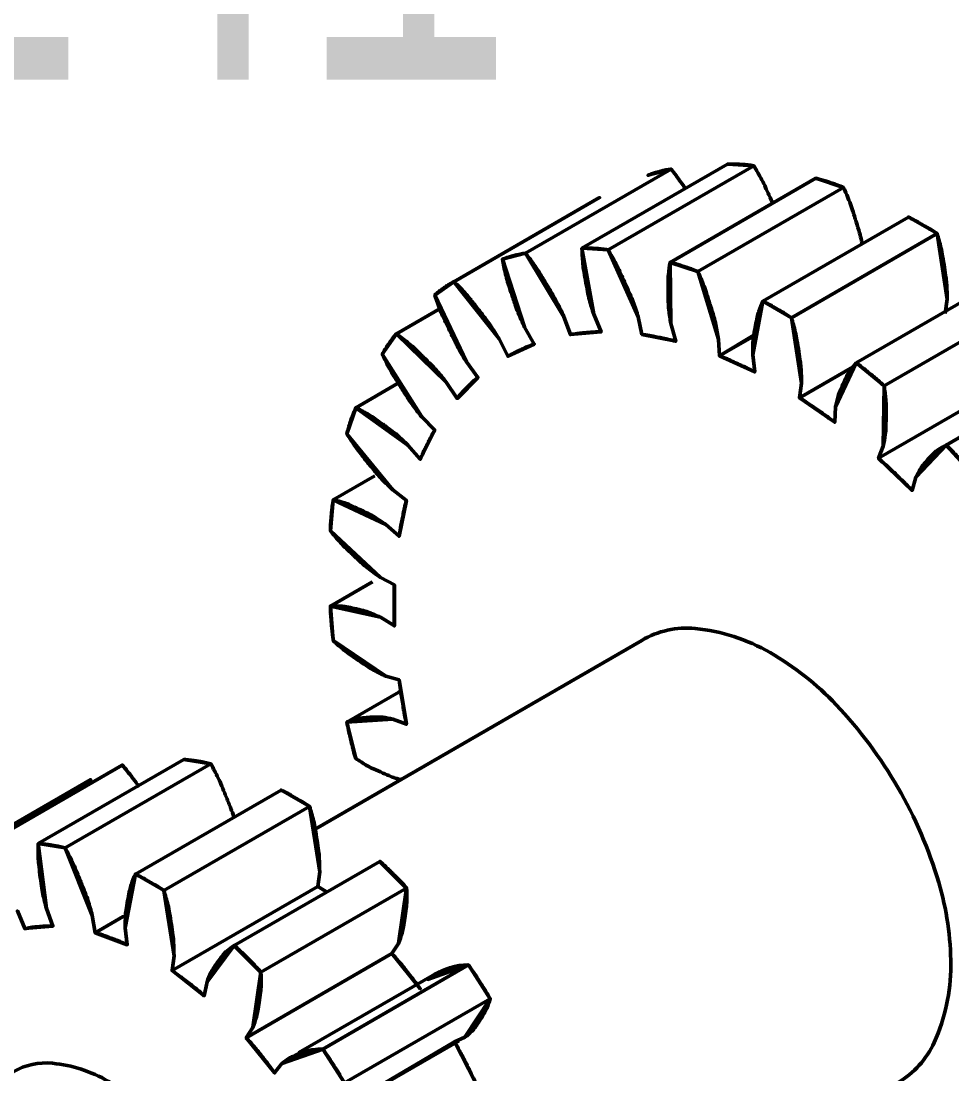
# Model space of a CAD drawing. Extents: x -99 to 181, y -251 to 146.
# Drawn here: x 72.82 to 81.06, y 14.03 to 23.36 of the extents above; entities that cross this region are included whole.
import ezdxf

# ---------------------------------------------------------------- set-up
doc = ezdxf.new("R2010")
doc.units = 0
doc.layers.get('0').update_dxf_attribs({"linetype": 'CONTINUOUS'})
doc.layers.add('LE_ALL', color=7, linetype='CONTINUOUS', lineweight=50)
doc.layers.add('TXT_ALL', color=7, linetype='CONTINUOUS')
doc.styles.add('MONOTXT', font='monotxt.shx')

# ---------------------------------------------------------------- blocks, each defined once
blk = doc.blocks.new('107_00013', base_point=(66.1138, 8.2375))
at = {"layer": 'LE_ALL', "color": 2}
for points in [[(78.5743, 22.0504), (77.2838, 21.3053), (78.5743, 22.0504)], [(79.0747, 22.0951), (77.7843, 21.35), (79.0747, 22.0951)], [(76.842, 13.954), (76.6558, 14.3177)], [(76.9722, 14.6997), (75.6817, 13.9547), (76.9722, 14.6997)]]:
    blk.add_lwpolyline(points, dxfattribs=at)
for points in [[(79.3056, 22.0805), (78.0151, 21.3354), (78.2829, 20.7405, 0.00982), (78.2384, 20.873, 0.018407), (78.2107, 20.9422, 0.001445), (78.1668, 21.0405, 0.001401), (78.121, 21.1417, 0.017852), (78.0862, 21.2111, 0.009672), (78.0151, 21.3354), (79.3056, 22.0805)], [(78.6595, 21.9361, -0.016394), (78.6984, 21.8778, 0.016394), (78.6595, 21.9361, 0.009577), (78.5743, 22.0504, 0.009219), (78.5285, 22.0428, 0.017043), (78.504, 22.0374, 0.00126), (78.4694, 22.0285, 0.001293), (78.4358, 22.0196, 0.017499), (78.4126, 22.0125, 0.009341), (78.3699, 21.9969), (78.5743, 22.0504, -0.009577), (78.6595, 21.9361)], [(78.3699, 21.9969), (78.5743, 22.0504, 0.009219), (78.5285, 22.0428, 0.017043), (78.504, 22.0374, 0.00126), (78.4694, 22.0285, 0.001293), (78.4358, 22.0196, 0.017499), (78.4126, 22.0125, 0.009341), (78.3699, 21.9969)], [(79.0747, 22.0951), (79.3056, 22.0805, 0.007654), (79.2546, 22.0876, 0.014243), (79.2271, 22.0902, 0.000881), (79.1877, 22.0928, 0.000924), (79.1501, 22.0951, 0.01494), (79.1242, 22.0959, 0.007839), (79.0747, 22.0951)], [(79.4573, 21.7856, -0.000536), (79.4737, 21.7491, 0.000536), (79.4573, 21.7856, 0.001401), (79.4114, 21.8867, 0.017852), (79.3767, 21.9561, 0.009672), (79.3056, 22.0805, 0.007654), (79.2546, 22.0876, 0.014243), (79.2271, 22.0902, 0.000881), (79.1877, 22.0928, 0.000924), (79.1501, 22.0951, 0.01494), (79.1242, 22.0959, 0.007839), (79.0747, 22.0951), (79.3056, 22.0805, -0.009672), (79.3767, 21.9561, -0.017852), (79.4114, 21.8867, -0.001401), (79.4573, 21.7856)], [(78.7578, 21.1639, -0.006033), (78.8118, 21.1423), (78.9945, 20.5419, 0.01071), (78.97, 20.6717, 0.020145), (78.9527, 20.7398, 0.001708), (78.9235, 20.8372, 0.001597), (78.8915, 20.9411, 0.018831), (78.8659, 21.0136, 0.010356), (78.8118, 21.1423), (80.1023, 21.8874, 0.006033), (80.0483, 21.909, 0.011359), (80.0192, 21.9194, 0.000555), (79.9769, 21.9335, 0.000584), (79.9367, 21.9468, 0.01196), (79.9091, 21.9552, 0.006191), (79.8552, 21.9694), (78.5647, 21.2243), (78.8118, 21.1423, 0.006033), (78.7578, 21.1639, 0.011359), (78.7287, 21.1744, 0.000555), (78.6864, 21.1884, 0.000584), (78.6462, 21.2017, 0.01196), (78.6186, 21.2101, 0.006191), (78.5647, 21.2243, 0.014569), (78.5497, 21.1149, 0.027118), (78.5466, 21.0556, 0.003068), (78.5472, 20.9706, 0.002695), (78.5491, 20.8738, 0.023812), (78.5541, 20.8035, 0.013652), (78.5721, 20.6821), (78.5647, 21.2243, -0.006191), (78.6186, 21.2101, -0.01196), (78.6462, 21.2017, -0.000584), (78.6864, 21.1884, -0.000555), (78.7287, 21.1744, -0.011359), (78.7578, 21.1639)], [(80.2605, 21.4168, -0.002363), (80.2664, 21.3882, 0.002363), (80.2605, 21.4168, 0.020145), (80.2432, 21.4849, 0.001708), (80.214, 21.5822, 0.001597), (80.182, 21.6862, 0.018831), (80.1564, 21.7586, 0.010356), (80.1023, 21.8874), (79.8552, 21.9694), (78.5647, 21.2243), (78.8118, 21.1423, -0.010356), (78.8659, 21.0136, -0.018831), (78.8915, 20.9411, -0.001597), (78.9235, 20.8372, -0.001708), (78.9527, 20.7398, -0.020145), (78.97, 20.6717, -0.01071), (78.9945, 20.5419), (79.0024, 20.3966), (79.3065, 20.5785, 0.028757), (79.2992, 20.5139, 0.017), (79.297, 20.404), (79.3145, 20.2543, 0.003694), (79.2461, 20.2886, 0.007115), (79.2102, 20.3057, 0.000212), (79.1573, 20.3298, 0.000219), (79.1061, 20.3531, 0.007358), (79.0713, 20.3683, 0.003756), (79.0024, 20.3966), (79.3145, 20.2543), (79.297, 20.404), (79.3865, 20.8802, -0.004924), (79.4424, 20.8516, -0.009589), (79.4707, 20.836, -0.000374), (79.5119, 20.8122, -0.000357), (79.555, 20.7873, -0.009167), (79.5843, 20.7696, -0.004814), (79.6392, 20.7343), (79.3865, 20.8802, 0.018331), (79.3509, 20.7897, 0.03342), (79.3365, 20.7382, 0.004702), (79.322, 20.6644, 0.004376), (79.3054, 20.5715), (79.0024, 20.3966), (78.9945, 20.5419), (78.8118, 21.1423), (80.1023, 21.8874, -0.010356), (80.1564, 21.7586, -0.018831), (80.182, 21.6862, -0.001597), (80.214, 21.5822, -0.001708), (80.2432, 21.4849, -0.020145), (80.2605, 21.4168)], [(79.8552, 21.9694), (80.1023, 21.8874, 0.006033), (80.0483, 21.909, 0.011359), (80.0192, 21.9194, 0.000555), (79.9769, 21.9335, 0.000584), (79.9367, 21.9468, 0.01196), (79.9091, 21.9552, 0.006191), (79.8552, 21.9694)], [(77.1277, 20.3926), (77.3609, 20.5005, 0.006627), (77.3083, 20.4803, 0.012562), (77.281, 20.4685, 0.000666), (77.242, 20.4506, 0.00067), (77.2033, 20.4326, 0.012643), (77.1769, 20.4195, 0.006649), (77.1277, 20.3926), (77.0497, 20.5461), (76.65, 21.0533), (76.4809, 20.9341), (76.7608, 20.3424, -0.00962), (76.6873, 20.4656, -0.017792), (76.6513, 20.5343, -0.001387), (76.6035, 20.6346, -0.001422), (76.5574, 20.7327, -0.018241), (76.5282, 20.8018, -0.009741), (76.4809, 20.9341, -0.009658), (76.5151, 20.9635, -0.017876), (76.5344, 20.9784, -0.001378), (76.5627, 20.9984, -0.00139), (76.5908, 21.0181, -0.018043), (76.611, 21.0312, -0.009703), (76.65, 21.0533, -0.010054), (76.7456, 20.9545, -0.018877), (76.7934, 20.899, -0.001512), (76.8592, 20.816, -0.001448), (76.9274, 20.729, -0.018075), (76.9728, 20.6661, -0.009838), (77.0497, 20.5461), (76.65, 21.0533), (77.9404, 21.7984), (76.65, 21.0533, -0.010054), (76.7456, 20.9545, -0.018877), (76.7934, 20.899, -0.001512), (76.8592, 20.816, -0.001448), (76.9274, 20.729, -0.018075), (76.9728, 20.6661, -0.009838), (77.0497, 20.5461), (77.1277, 20.3926, -0.006649), (77.1769, 20.4195, -0.012643), (77.2033, 20.4326, -0.00067), (77.242, 20.4506, -0.000666), (77.281, 20.4685, -0.012562), (77.3083, 20.4803, -0.006627), (77.3609, 20.5005), (77.1277, 20.3926)], [(81.0017, 20.7704), (81.0192, 20.8997), (80.9297, 21.4794), (79.6392, 20.7343), (79.7288, 20.1547, 0.012371), (79.7255, 20.2759, 0.023217), (79.7192, 20.3402, 0.002251), (79.7054, 20.4325, 0.002031), (79.6892, 20.5346, 0.020942), (79.6742, 20.6071, 0.01175), (79.6392, 20.7343), (79.3865, 20.8802, 0.018331), (79.3509, 20.7897, 0.03342), (79.3365, 20.7382, 0.004702), (79.322, 20.6644, 0.004049), (79.3065, 20.5785, 0.028757), (79.2992, 20.5139, 0.017), (79.297, 20.404), (79.3865, 20.8802), (80.677, 21.6253), (80.9297, 21.4794, -0.01175), (80.9647, 21.3522, -0.020942), (80.9797, 21.2796, -0.002031), (80.9959, 21.1775, -0.002251), (81.0097, 21.0853, -0.023217), (81.016, 21.021, -0.012371), (81.0192, 20.8997), (81.0017, 20.7704)], [(80.8748, 21.5147, -0.004814), (80.9297, 21.4794), (79.6392, 20.7343, 0.004814), (79.5843, 20.7696, 0.009167), (79.555, 20.7873, 0.000357), (79.5119, 20.8122, 0.000374), (79.4707, 20.836, 0.009589), (79.4424, 20.8516, 0.004924), (79.3865, 20.8802), (80.677, 21.6253, -0.004924), (80.7329, 21.5966, -0.009589), (80.7612, 21.5811, -0.000374), (80.8024, 21.5573, -0.000357), (80.8455, 21.5324, -0.009167), (80.8748, 21.5147)], [(80.677, 21.6253), (80.9297, 21.4794, 0.004814), (80.8748, 21.5147, 0.009167), (80.8455, 21.5324, 0.000357), (80.8024, 21.5573, 0.000374), (80.7612, 21.5811, 0.009589), (80.7329, 21.5966, 0.004924), (80.677, 21.6253)], [(80.9297, 21.4794), (81.0192, 20.8997, 0.012371), (81.016, 21.021, 0.023217), (81.0097, 21.0853, 0.002251), (80.9959, 21.1775, 0.002031), (80.9797, 21.2796, 0.020942), (80.9647, 21.3522, 0.01175), (80.9297, 21.4794)], [(77.0794, 21.2519), (77.2838, 21.3053, 0.009219), (77.238, 21.2977, 0.017043), (77.2135, 21.2923, 0.00126), (77.1789, 21.2834, 0.001293), (77.1453, 21.2745, 0.017499), (77.1221, 21.2674, 0.009341), (77.0794, 21.2519)], [(77.0794, 21.2519), (77.2838, 21.3053, 0.009219), (77.238, 21.2977, 0.017043), (77.2135, 21.2923, 0.00126), (77.1789, 21.2834, 0.001293), (77.1453, 21.2745, 0.017499), (77.1221, 21.2674, 0.009341), (77.0794, 21.2519)], [(77.8884, 20.7655), (77.7843, 21.35, 0.012057), (77.7908, 21.2271, 0.022646), (77.7988, 21.162, 0.002143), (77.815, 21.0687, 0.001944), (77.8337, 20.966, 0.020536), (77.8504, 20.8933, 0.011482), (77.8884, 20.7655), (77.9536, 20.6087, 0.005846), (77.8932, 20.6068, 0.01109), (77.8614, 20.6048, 0.000521), (77.8155, 20.6007, 0.000536), (77.7708, 20.5967, 0.011395), (77.7403, 20.5932, 0.005926), (77.6818, 20.5844), (77.625, 20.742, 0.009546), (77.5628, 20.871, 0.017751), (77.5257, 20.9385, 0.001367), (77.4685, 21.0334, 0.001376), (77.4112, 21.1274, 0.017866), (77.369, 21.1911, 0.009577), (77.2838, 21.3053), (77.625, 20.742), (77.6818, 20.5844), (77.9536, 20.6087), (77.8884, 20.7655)], [(77.2838, 21.3053), (77.625, 20.742, 0.009546), (77.5628, 20.871, 0.017751), (77.5257, 20.9385, 0.001367), (77.4685, 21.0334, 0.001376), (77.4112, 21.1274, 0.017866), (77.369, 21.1911, 0.009577), (77.2838, 21.3053)], [(77.7843, 21.35), (78.0151, 21.3354, 0.007654), (77.9642, 21.3426, 0.014243), (77.9366, 21.3452, 0.000881), (77.8972, 21.3477, 0.000924), (77.8596, 21.3501, 0.01494), (77.8337, 21.3508, 0.007839), (77.7843, 21.35)], [(77.7843, 21.35), (78.0151, 21.3354, 0.007654), (77.9642, 21.3426, 0.014243), (77.9366, 21.3452, 0.000881), (77.8972, 21.3477, 0.000924), (77.8596, 21.3501, 0.01494), (77.8337, 21.3508, 0.007839), (77.7843, 21.35)], [(77.8884, 20.7655), (77.7843, 21.35, 0.012057), (77.7908, 21.2271, 0.022646), (77.7988, 21.162, 0.002143), (77.815, 21.0687, 0.001944), (77.8337, 20.966, 0.020536), (77.8504, 20.8933, 0.011482), (77.8884, 20.7655)], [(78.0151, 21.3354), (78.2829, 20.7405, 0.00982), (78.2384, 20.873, 0.018407), (78.2107, 20.9422, 0.001445), (78.1668, 21.0405, 0.001401), (78.121, 21.1417, 0.017852), (78.0862, 21.2111, 0.009672), (78.0151, 21.3354)], [(77.2757, 20.6506), (77.0794, 21.2519, 0.010529), (77.1071, 21.1212, 0.0198), (77.126, 21.0528, 0.001653), (77.1575, 20.955, 0.001554), (77.1918, 20.8512, 0.018613), (77.2189, 20.779, 0.010209), (77.2757, 20.6506)], [(77.2757, 20.6506), (77.0794, 21.2519, 0.010529), (77.1071, 21.1212, 0.0198), (77.126, 21.0528, 0.001653), (77.1575, 20.955, 0.001554), (77.1918, 20.8512, 0.018613), (77.2189, 20.779, 0.010209), (77.2757, 20.6506), (77.3609, 20.5005), (77.2757, 20.6506)], [(78.316, 20.5858), (78.6144, 20.5254), (78.5721, 20.6821), (78.5647, 21.2243, 0.014569), (78.5497, 21.1149, 0.027118), (78.5466, 21.0556, 0.003068), (78.5472, 20.9706, 0.002695), (78.5491, 20.8738, 0.023812), (78.5541, 20.8035, 0.013652), (78.5721, 20.6821), (78.6144, 20.5254, 0.004685), (78.5486, 20.5419, 0.00895), (78.514, 20.5497, 0.000338), (78.4633, 20.5599, 0.00035), (78.4144, 20.5698, 0.009272), (78.3811, 20.5758, 0.004769), (78.316, 20.5858), (78.2829, 20.7405), (78.316, 20.5858)], [(76.4809, 20.9341), (76.65, 21.0533, 0.009703), (76.611, 21.0312, 0.018043), (76.5908, 21.0181, 0.00139), (76.5627, 20.9984, 0.001378), (76.5344, 20.9784, 0.017876), (76.5151, 20.9635, 0.009658), (76.4809, 20.9341)], [(82.3011, 20.351), (81.0106, 19.606, 0.027547), (80.9418, 19.5648, 0.046233), (80.9048, 19.5344, 0.009641), (80.8608, 19.4893, 0.008882), (80.815, 19.4386, 0.042554), (80.7835, 19.3957, 0.026411), (80.7428, 19.3203), (80.7098, 19.2037, 0.002567), (80.645, 19.2686, 0.005007), (80.6113, 19.3014, 0.000103), (80.5611, 19.3493, 0.000105), (80.5118, 19.3962, 0.005105), (80.4782, 19.4275, 0.002592), (80.4113, 19.488), (80.7098, 19.2037, 0.002567), (80.645, 19.2686, 0.005007), (80.6113, 19.3014, 0.000103), (80.5611, 19.3493, 0.000105), (80.5118, 19.3962, 0.005105), (80.4782, 19.4275, 0.002592), (80.4113, 19.488), (81.7018, 20.2331), (80.4113, 19.488), (80.4536, 19.5958, 0.015059), (80.4718, 19.7027, 0.027967), (80.4767, 19.7609, 0.003265), (80.4784, 19.8444, 0.002857), (80.4792, 19.9398, 0.024455), (80.4759, 20.0094, 0.014081), (80.4611, 20.1294), (80.4536, 19.5958, 0.015059), (80.4718, 19.7027, 0.027967), (80.4767, 19.7609, 0.003265), (80.4784, 19.8444, 0.002857), (80.4792, 19.9398, 0.024455), (80.4759, 20.0094, 0.014081), (80.4611, 20.1294), (80.2139, 20.3328), (81.5044, 21.0779)], [(81.5044, 21.0779), (80.2139, 20.3328), (80.4611, 20.1294, 0.004012), (80.4078, 20.177, 0.007708), (80.3795, 20.201, 0.00025), (80.3376, 20.2355, 0.000258), (80.297, 20.2689, 0.007976), (80.2692, 20.291, 0.004081), (80.2139, 20.3328), (80.0312, 19.9433, -0.021596), (80.0532, 20.0375, -0.035402), (80.073, 20.093, -0.006239), (80.1049, 20.1633, -0.007179), (80.1342, 20.2236, -0.040786), (80.1599, 20.2655, -0.023194), (80.2139, 20.3328, -0.004081), (80.2692, 20.291, -0.007976), (80.297, 20.2689, -0.000258), (80.3376, 20.2355, -0.00025), (80.3795, 20.201, -0.007708), (80.4078, 20.177, -0.004012), (80.4611, 20.1294), (81.7515, 20.8745, -0.014081)], [(76.7608, 20.3424), (76.4809, 20.9341, 0.009741), (76.5282, 20.8018, 0.018241), (76.5574, 20.7327, 0.001422), (76.6035, 20.6346, 0.001387), (76.6513, 20.5343, 0.017792), (76.6873, 20.4656, 0.00962), (76.7608, 20.3424), (76.8623, 20.2055, 0.006392), (76.8197, 20.1676, 0.012217), (76.7982, 20.147, 0.000621), (76.7677, 20.1162, 0.000609), (76.7367, 20.0847, 0.011997), (76.7158, 20.0625, 0.006334), (76.6778, 20.0188), (76.582, 20.1615), (76.6778, 20.0188), (76.8623, 20.2055), (76.7608, 20.3424)], [(76.5342, 20.8173), (76.1412, 20.5904), (76.582, 20.1615, 0.010749), (76.4942, 20.2672, 0.019424), (76.4422, 20.3227, 0.001715), (76.3656, 20.3977, 0.001857), (76.2944, 20.4665, 0.021043), (76.243, 20.5117, 0.011188), (76.1412, 20.5904, -0.011188), (76.243, 20.5117, -0.021043), (76.2944, 20.4665, -0.001857), (76.3656, 20.3977, -0.001715), (76.4422, 20.3227, -0.019424), (76.4942, 20.2672, -0.010749), (76.582, 20.1615), (76.1412, 20.5904), (76.5342, 20.8173)], [(81.8515, 20.0944, 0.000105), (81.8023, 20.1413, 0.005105), (81.7687, 20.1725, 0.002592), (81.7018, 20.2331), (81.7441, 20.3409), (81.7515, 20.8745), (80.4611, 20.1294), (80.4536, 19.5958), (80.4113, 19.488), (80.7098, 19.2037), (80.7428, 19.3203), (81.0106, 19.606, -0.003569), (81.0629, 19.5528, -0.006982), (81.0891, 19.5251, -0.000198), (81.1272, 19.4836, -0.000194), (81.1661, 19.4411, -0.00683), (81.1922, 19.4118, -0.00353), (81.2415, 19.354), (81.0106, 19.606), (82.3011, 20.351)], [(79.7112, 20.0253), (79.7288, 20.1547), (79.6392, 20.7343, -0.01175), (79.6742, 20.6071, -0.020942), (79.6892, 20.5346, -0.002031), (79.7054, 20.4325, -0.002251), (79.7192, 20.3402, -0.023217), (79.7255, 20.2759, -0.012371), (79.7288, 20.1547), (79.7112, 20.0253), (80.0233, 19.8073), (80.0312, 19.9433), (80.2139, 20.3328, 0.023194), (80.1599, 20.2655, 0.040786), (80.1342, 20.2236, 0.007179), (80.1049, 20.1633, 0.006239), (80.073, 20.093, 0.035402), (80.0532, 20.0375, 0.021596), (80.0312, 19.9433), (80.0233, 19.8073, 0.003003), (79.9552, 19.8579, 0.005825), (79.9196, 19.8834, 0.000141), (79.8669, 19.9203, 0.000145), (79.8156, 19.9561, 0.005986), (79.7807, 19.9799, 0.003044), (79.7112, 20.0253), (80.1856, 20.2992), (79.7112, 20.0253)], [(76.0149, 20.4106), (76.1412, 20.5904, 0.00867), (76.1109, 20.5544, 0.016383), (76.0958, 20.5346, 0.001121), (76.0751, 20.5052, 0.001078), (76.0537, 20.4746, 0.015747), (76.0394, 20.4526, 0.0085), (76.0149, 20.4106)], [(76.0149, 20.4106), (76.1412, 20.5904, 0.00867), (76.1109, 20.5544, 0.016383), (76.0958, 20.5346, 0.001121), (76.0751, 20.5052, 0.001078), (76.0537, 20.4746, 0.015747), (76.0394, 20.4526, 0.0085), (76.0149, 20.4106)], [(77.6818, 20.5844), (77.9536, 20.6087, 0.005846), (77.8932, 20.6068, 0.01109), (77.8614, 20.6048, 0.000521), (77.8155, 20.6007, 0.000536), (77.7708, 20.5967, 0.011395), (77.7403, 20.5932, 0.005926), (77.6818, 20.5844)], [(78.316, 20.5858), (78.6144, 20.5254, 0.004685), (78.5486, 20.5419, 0.00895), (78.514, 20.5497, 0.000338), (78.4633, 20.5599, 0.00035), (78.4144, 20.5698, 0.009272), (78.3811, 20.5758, 0.004769), (78.316, 20.5858)], [(76.3661, 19.8543), (76.0149, 20.4106, 0.009554), (76.0795, 20.2826, 0.017738), (76.1181, 20.2156, 0.001369), (76.1771, 20.1216, 0.001386), (76.2358, 20.0291, 0.017954), (76.2791, 19.9665, 0.009612), (76.3661, 19.8543)], [(76.3661, 19.8543), (76.0149, 20.4106, 0.009554), (76.0795, 20.2826, 0.017738), (76.1181, 20.2156, 0.001369), (76.1771, 20.1216, 0.001386), (76.2358, 20.0291, 0.017954), (76.2791, 19.9665, 0.009612), (76.3661, 19.8543)], [(79.0024, 20.3966), (79.3145, 20.2543, 0.003694), (79.2461, 20.2886, 0.007115), (79.2102, 20.3057, 0.000212), (79.1573, 20.3298, 0.000219), (79.1061, 20.3531, 0.007358), (79.0713, 20.3683, 0.003756), (79.0024, 20.3966)], [(76.6778, 20.0188), (76.8623, 20.2055, 0.006392), (76.8197, 20.1676, 0.012217), (76.7982, 20.147, 0.000621), (76.7677, 20.1162, 0.000609), (76.7367, 20.0847, 0.011997), (76.7158, 20.0625, 0.006334), (76.6778, 20.0188)], [(76.1497, 20.1503), (75.7798, 19.9368), (75.7018, 19.7044), (76.109, 19.2078, -0.010181), (76.0121, 19.3038, -0.019128), (75.9636, 19.3578, -0.001549), (75.8968, 19.4388, -0.001475), (75.8271, 19.5243, -0.018213), (75.7805, 19.5862, -0.009935), (75.7018, 19.7044, -0.006806), (75.7157, 19.7573, -0.012737), (75.7242, 19.7852, -0.000702), (75.7375, 19.825, -0.000739), (75.7502, 19.8628, -0.01341), (75.7597, 19.8884, -0.006984), (75.7798, 19.9368), (76.2424, 19.6049, 0.012437), (76.1479, 19.6919, 0.021984), (76.0911, 19.7374, 0.002262), (76.0094, 19.7966, 0.002536), (75.9361, 19.8487, 0.024657), (75.8832, 19.882, 0.013172), (75.7798, 19.9368), (76.1497, 20.1503)], [(79.7112, 20.0253), (80.0233, 19.8073, 0.003003), (79.9552, 19.8579, 0.005825), (79.9196, 19.8834, 0.000141), (79.8669, 19.9203, 0.000145), (79.8156, 19.9561, 0.005986), (79.7807, 19.9799, 0.003044), (79.7112, 20.0253)], [(75.7018, 19.7044), (75.7798, 19.9368, 0.006984), (75.7597, 19.8884, 0.01341), (75.7502, 19.8628, 0.000739), (75.7375, 19.825, 0.000702), (75.7242, 19.7852, 0.012737), (75.7157, 19.7573, 0.006806), (75.7018, 19.7044)], [(76.3518, 19.4793), (76.2424, 19.6049, 0.012437), (76.1479, 19.6919, 0.021984), (76.0911, 19.7374, 0.002262), (76.0094, 19.7966, 0.002536), (75.9361, 19.8487, 0.024657), (75.8832, 19.882, 0.013172), (75.7798, 19.9368), (76.2424, 19.6049), (76.3518, 19.4793)], [(76.3661, 19.8543), (76.4795, 19.7367, 0.005355), (76.4489, 19.6826, 0.010357), (76.434, 19.6541, 0.00044), (76.413, 19.6119, 0.000425), (76.3914, 19.5683, 0.010023), (76.3772, 19.5379, 0.005267), (76.3518, 19.4793), (76.4795, 19.7367), (76.3661, 19.8543)], [(76.109, 19.2078), (75.7018, 19.7044, 0.009935), (75.7805, 19.5862, 0.018213), (75.8271, 19.5243, 0.001475), (75.8968, 19.4388, 0.001549), (75.9636, 19.3578, 0.019128), (76.0121, 19.3038, 0.010181), (76.109, 19.2078), (76.2293, 19.1145, 0.004227), (76.2122, 19.0465, 0.008253), (76.2044, 19.0115, 0.000277), (76.1937, 18.9596, 0.000267), (76.1826, 18.9059, 0.007967), (76.1757, 18.8689, 0.004153), (76.164, 18.7977), (76.2293, 19.1145), (76.109, 19.2078)], [(76.3518, 19.4793), (76.4795, 19.7367, 0.005355), (76.4489, 19.6826, 0.010357), (76.434, 19.6541, 0.00044), (76.413, 19.6119, 0.000425), (76.3914, 19.5683, 0.010023), (76.3772, 19.5379, 0.005267), (76.3518, 19.4793)], [(80.7428, 19.3203), (81.0106, 19.606, 0.027547), (80.9418, 19.5648, 0.046233), (80.9048, 19.5344, 0.009641), (80.8608, 19.4893, 0.008882), (80.815, 19.4386, 0.042554), (80.7835, 19.3957, 0.026411), (80.7428, 19.3203)], [(81.0106, 19.606), (81.2415, 19.354, 0.00353), (81.1922, 19.4118, 0.00683), (81.1661, 19.4411, 0.000194), (81.1272, 19.4836, 0.000198), (81.0891, 19.5251, 0.006982), (81.0629, 19.5528, 0.003569), (81.0106, 19.606)], [(75.9495, 19.3335), (75.5816, 19.1211), (76.0457, 18.9008), (76.164, 18.7977), (76.2293, 19.1145, 0.004227), (76.2122, 19.0465, 0.008253), (76.2044, 19.0115, 0.000277), (76.1937, 18.9596, 0.000267), (76.1826, 18.9059, 0.007967), (76.1757, 18.8689, 0.004153), (76.164, 18.7977), (76.0457, 18.9008, 0.015163), (75.9489, 18.9657, 0.02606), (75.8897, 18.9987, 0.003279), (75.8066, 19.0388, 0.003778), (75.734, 19.0726, 0.03005), (75.6815, 19.0928, 0.016284), (75.5816, 19.1211, 0.005501), (75.5727, 19.0624, 0.010676), (75.569, 19.0321, 0.000464), (75.5647, 18.9874, 0.000442), (75.5602, 18.9404, 0.010165), (75.5578, 18.9078, 0.005367), (75.5552, 18.8461), (75.5816, 19.1211, -0.016284), (75.6815, 19.0928, -0.03005), (75.734, 19.0726, -0.003778), (75.8066, 19.0388, -0.003279), (75.8897, 18.9987, -0.02606), (75.9489, 18.9657, -0.015163), (76.0457, 18.9008), (75.5816, 19.1211), (75.9495, 19.3335)], [(75.5552, 18.8461), (75.5816, 19.1211, 0.005501), (75.5727, 19.0624, 0.010676), (75.569, 19.0321, 0.000464), (75.5647, 18.9874, 0.000442), (75.5602, 18.9404, 0.010165), (75.5578, 18.9078, 0.005367), (75.5552, 18.8461)], [(76.0006, 18.431), (75.5552, 18.8461, 0.010952), (75.6443, 18.743, 0.019731), (75.6972, 18.6889, 0.001777), (75.7748, 18.6161, 0.001935), (75.8465, 18.5497, 0.021494), (75.8982, 18.5062, 0.01143), (76.0006, 18.431)], [(75.9295, 18.395), (75.5552, 18.1789), (75.5816, 17.8734, -0.004367), (75.5728, 17.9413, -0.008355), (75.569, 17.9769, -0.000295), (75.5645, 18.0289, -0.000307), (75.5602, 18.0788, -0.008694), (75.5579, 18.1127, -0.004454), (75.5552, 18.1789), (76.0006, 18.0798), (76.1226, 18.0038), (76.1226, 18.3661), (76.0006, 18.431), (75.5552, 18.8461, 0.010952), (75.6443, 18.743, 0.019731), (75.6972, 18.6889, 0.001777), (75.7748, 18.6161, 0.001935), (75.8465, 18.5497, 0.021494), (75.8982, 18.5062, 0.01143), (76.0006, 18.431), (76.1226, 18.3661, 0.003364), (76.1199, 18.2874, 0.006604), (76.1193, 18.2472, 0.000176), (76.1193, 18.1877, 0.000171), (76.1193, 18.1264, 0.006403), (76.1199, 18.0846, 0.003312), (76.1226, 18.0038), (76.0006, 18.0798, 0.019165), (75.9057, 18.1204, 0.031897), (75.8465, 18.1389, 0.005037), (75.7664, 18.1576, 0.005852), (75.6972, 18.1722, 0.037095), (75.6466, 18.1783, 0.020677), (75.5552, 18.1789), (75.9295, 18.395)], [(76.1226, 18.0038), (76.1226, 18.3661, 0.003364), (76.1199, 18.2874, 0.006604), (76.1193, 18.2472, 0.000176), (76.1193, 18.1877, 0.000171), (76.1193, 18.1264, 0.006403), (76.1199, 18.0846, 0.003312), (76.1226, 18.0038)], [(75.5552, 18.1789), (76.0006, 18.0798, 0.019165), (75.9057, 18.1204, 0.031897), (75.8465, 18.1389, 0.005037), (75.7664, 18.1576, 0.005852), (75.6972, 18.1722, 0.037095), (75.6466, 18.1783, 0.020677), (75.5552, 18.1789)], [(75.5816, 17.8734), (75.5552, 18.1789, 0.004454), (75.5579, 18.1127, 0.008694), (75.5602, 18.0788, 0.000307), (75.5645, 18.0289, 0.000295), (75.569, 17.9769, 0.008355), (75.5728, 17.9413, 0.004367), (75.5816, 17.8734)], [(80.5829, 13.9577, 0.156851), (80.9048, 14.3132, 0.106617), (81.0517, 14.9939, 0.072341), (80.9445, 15.7308, 0.058752), (80.5829, 16.5715, 0.058752), (80.0356, 17.3051, 0.072341), (79.451, 17.7663, 0.106617), (78.788, 17.9795, 0.158954), (78.3137, 17.8752), (75.4212, 16.2034, 0.020942), (75.4062, 16.2759, 0.01175), (75.3712, 16.4032, 0.004814), (75.3163, 16.4384, 0.009167), (75.287, 16.4561, 0.000357), (75.2439, 16.4811, 0.000374), (75.2027, 16.5048, 0.009589), (75.1744, 16.5204, 0.004924), (75.1185, 16.549), (75.3712, 16.4032), (74.0807, 15.6581, -0.01175), (74.1157, 15.5309, -0.020942), (74.1307, 15.4583, -0.002031), (74.1469, 15.3562, -0.002251), (74.1607, 15.264, -0.023217), (74.167, 15.1996, -0.012371), (74.1703, 15.0784), (74.0807, 15.6581, -0.01175), (74.1157, 15.5309, -0.020942), (74.1307, 15.4583, -0.002031), (74.1469, 15.3562, -0.002251), (74.1607, 15.264, -0.023217), (74.167, 15.1996, -0.012371), (74.1703, 15.0784), (74.0807, 15.6581, 0.004814), (74.0258, 15.6934, 0.009167), (73.9965, 15.7111, 0.000357), (73.9534, 15.736, 0.000374), (73.9122, 15.7597, 0.009589), (73.8839, 15.7753, 0.004924), (73.828, 15.804, 0.018331), (73.7924, 15.7134, 0.03342), (73.778, 15.6619, 0.004702), (73.7635, 15.5882, 0.004049), (73.748, 15.5022, 0.028757), (73.7407, 15.4376, 0.017), (73.7385, 15.3277), (73.828, 15.804, 0.018331), (73.7924, 15.7134, 0.03342), (73.778, 15.6619, 0.004702), (73.7635, 15.5882, 0.004049), (73.748, 15.5022, 0.028757), (73.7407, 15.4376, 0.017), (73.7385, 15.3277), (73.828, 15.804), (75.1185, 16.549, -0.004924), (75.1744, 16.5204, -0.009589), (75.2027, 16.5048, -0.000374), (75.2439, 16.4811, -0.000357), (75.287, 16.4561, -0.009167), (75.3163, 16.4384, -0.004814), (75.3712, 16.4032), (75.4608, 15.8235, 0.012371), (75.4575, 15.9447, 0.023217), (75.4512, 16.009, 0.002251), (75.4374, 16.1013, 0.002031), (75.4212, 16.2034, 0.020942), (75.4062, 16.2759, 0.01175), (75.3712, 16.4032), (75.1185, 16.549), (73.828, 15.804), (74.0807, 15.6581), (75.3712, 16.4032), (75.4608, 15.8235), (75.4432, 15.6941), (75.5133, 15.6537), (75.4432, 15.6941), (75.4608, 15.8235, 0.012371), (75.4575, 15.9447, 0.023217), (75.4512, 16.009, 0.002251), (75.4374, 16.1013, 0.002031), (75.4212, 16.2034)], [(78.788, 17.9795, 0.158954), (78.3137, 17.8752), (77.8625, 17.6147)], [(76.0457, 17.5578), (75.5816, 17.8734, 0.01278), (75.6768, 17.7896, 0.022502), (75.734, 17.7459, 0.002381), (75.8162, 17.6895, 0.002683), (75.8897, 17.6401, 0.025362), (75.9426, 17.6087, 0.013568), (76.0457, 17.5578)], [(76.0457, 17.5578), (75.5816, 17.8734, 0.01278), (75.6768, 17.7896, 0.022502), (75.734, 17.7459, 0.002381), (75.8162, 17.6895, 0.002683), (75.8897, 17.6401, 0.025362), (75.9426, 17.6087, 0.013568), (76.0457, 17.5578), (76.164, 17.5243), (76.0457, 17.5578)], [(76.2293, 17.1322), (76.164, 17.5243, 0.00279), (76.1759, 17.4383, 0.005492), (76.1826, 17.3947, 0.000122), (76.1933, 17.33, 0.000119), (76.2044, 17.2639, 0.005365), (76.2123, 17.2191, 0.002758), (76.2293, 17.1322), (76.109, 17.1778), (75.7018, 17.1514), (76.1615, 17.4168), (75.7018, 17.1514), (76.109, 17.1778, 0.024117), (76.0196, 17.1932, 0.039076), (75.9636, 17.1956, 0.007581), (75.8913, 17.192, 0.008531), (75.8271, 17.1868, 0.044025), (75.7799, 17.1778, 0.025618), (75.7018, 17.1514), (75.7798, 16.8288, -0.003737), (75.7598, 16.9, -0.007206), (75.7502, 16.9371, -0.000217), (75.737, 16.9916, -0.000223), (75.7242, 17.0447, -0.007412), (75.7161, 17.0807, -0.003789), (75.7018, 17.1514, -0.025618), (75.7799, 17.1778, -0.044025), (75.8271, 17.1868, -0.008531), (75.8913, 17.192, -0.007581), (75.9636, 17.1956, -0.039076), (76.0196, 17.1932, -0.024117), (76.109, 17.1778), (76.2293, 17.1322, -0.002758), (76.2123, 17.2191, -0.005365), (76.2044, 17.2639, -0.000119), (76.1933, 17.33, -0.000122), (76.1826, 17.3947, -0.005492), (76.1759, 17.4383, -0.00279), (76.164, 17.5243), (76.2293, 17.1322)], [(75.7798, 16.8288), (75.7018, 17.1514, 0.003789), (75.7161, 17.0807, 0.007412), (75.7242, 17.0447, 0.000223), (75.737, 16.9916, 0.000217), (75.7502, 16.9371, 0.007206), (75.7598, 16.9, 0.003737), (75.7798, 16.8288)], [(74.6742, 16.3835, -0.018857), (74.6985, 16.3143, 0.018857), (74.6742, 16.3835, 0.001509), (74.635, 16.482, 0.001446), (74.5936, 16.5845, 0.018065), (74.5617, 16.6552, 0.00983), (74.496, 16.7817), (73.2055, 16.0367, 0.007083), (73.1533, 16.0487, 0.01323), (73.1251, 16.0539, 0.000758), (73.0845, 16.0604, 0.000798), (73.0459, 16.0664, 0.013918), (73.0192, 16.0697, 0.007265), (72.968, 16.074), (74.2585, 16.819, -0.007265), (74.3097, 16.8148, -0.013918), (74.3363, 16.8115, -0.000798), (74.375, 16.8054, -0.000758), (74.4155, 16.799, -0.01323), (74.4437, 16.7937, -0.007083), (74.496, 16.7817), (74.2585, 16.819), (72.968, 16.074), (73.2055, 16.0367), (74.496, 16.7817, -0.00983), (74.5617, 16.6552, -0.018065), (74.5936, 16.5845, -0.001446), (74.635, 16.482, -0.001509), (74.6742, 16.3835)], [(74.2585, 16.819), (74.496, 16.7817, 0.007083), (74.4437, 16.7937, 0.01323), (74.4155, 16.799, 0.000758), (74.375, 16.8054, 0.000798), (74.3363, 16.8115, 0.013918), (74.3097, 16.8148, 0.007265), (74.2585, 16.819)], [(75.8766, 16.7675, -0.01569), (75.7798, 16.8288, 0.01569), (75.8766, 16.7675, 0.026838), (75.9361, 16.7366, 0.003493), (76.0189, 16.6996, 0.004037), (76.0911, 16.6688, 0.03104), (76.1435, 16.6506, 0.005777), (76.1771, 16.6416, -0.005777), (76.1435, 16.6506, -0.03104), (76.0911, 16.6688, -0.004037), (76.0189, 16.6996, -0.003493), (75.9361, 16.7366, -0.026838), (75.8766, 16.7675)], [(73.7111, 16.7701, -0.00967), (73.8002, 16.6605, -0.018087), (73.8445, 16.5993, -0.000215), (73.8538, 16.5854, 0.000215), (73.8445, 16.5993, 0.018087), (73.8002, 16.6605, 0.00967), (73.7111, 16.7701), (72.4206, 16.0251, 0.009551), (72.3769, 16.0126, 0.017664), (72.3536, 16.0046, 0.001348), (72.3211, 15.9919, 0.001369), (72.2891, 15.9793, 0.017937), (72.267, 15.9696), (73.432, 16.6422), (72.267, 15.9696, 0.009625), (72.227, 15.9493), (72.4206, 16.0251), (73.7111, 16.7701)], [(73.0403, 15.5007), (72.968, 16.074, 0.012771), (72.9674, 15.9549, 0.023939), (72.9717, 15.8915, 0.002391), (72.9827, 15.8006, 0.002145), (72.9959, 15.6993, 0.021461), (73.0088, 15.6271, 0.012092), (73.0403, 15.5007)], [(73.0403, 15.5007), (72.968, 16.074, 0.012771), (72.9674, 15.9549, 0.023939), (72.9717, 15.8915, 0.002391), (72.9827, 15.8006, 0.002145), (72.9959, 15.6993, 0.021461), (73.0088, 15.6271, 0.012092), (73.0403, 15.5007)], [(72.968, 16.074), (73.2055, 16.0367, 0.007083), (73.1533, 16.0487, 0.01323), (73.1251, 16.0539, 0.000758), (73.0845, 16.0604, 0.000798), (73.0459, 16.0664, 0.013918), (73.0192, 16.0697, 0.007265), (72.968, 16.074)], [(73.2055, 16.0367), (73.446, 15.437, 0.010043), (73.408, 15.5692, 0.018857), (73.3837, 15.6384, 0.001509), (73.3446, 15.7369, 0.001446), (73.3031, 15.8395, 0.018065), (73.2712, 15.9102, 0.00983), (73.2055, 16.0367)], [(73.2055, 16.0367), (73.446, 15.437, 0.010043), (73.408, 15.5692, 0.018857), (73.3837, 15.6384, 0.001509), (73.3446, 15.7369, 0.001446), (73.3031, 15.8395, 0.018065), (73.2712, 15.9102, 0.00983), (73.2055, 16.0367)], [(76.1803, 15.7347, -0.003661), (76.2312, 15.6801), (75.9937, 15.917, -0.003709), (76.0473, 15.8674, -0.007255), (76.0742, 15.8414, -0.000214), (76.1133, 15.8024, -0.000208), (76.1534, 15.7624, -0.007068), (76.1803, 15.7347, -0.003661), (76.2312, 15.6801), (75.9937, 15.917), (74.7033, 15.1719), (75.9937, 15.917, -0.003709), (76.0473, 15.8674, -0.007255), (76.0742, 15.8414, -0.000214), (76.1133, 15.8024, -0.000208), (76.1534, 15.7624, -0.007068), (76.1803, 15.7347)], [(73.828, 15.804), (74.0807, 15.6581, 0.004814), (74.0258, 15.6934, 0.009167), (73.9965, 15.7111, 0.000357), (73.9534, 15.736, 0.000374), (73.9122, 15.7597, 0.009589), (73.8839, 15.7753, 0.004924), (73.828, 15.804)], [(74.4627, 14.85), (74.7033, 15.1719, 0.026338), (74.6389, 15.1219, 0.044904), (74.6057, 15.0874, 0.008944), (74.5666, 15.037, 0.008032), (74.525, 14.9795, 0.04028), (74.4972, 14.9319, 0.024927), (74.4627, 14.85), (74.7033, 15.1719), (74.9407, 14.935, 0.003661), (74.8898, 14.9896, 0.007068), (74.8629, 15.0173, 0.000208), (74.8228, 15.0574, 0.000214), (74.7837, 15.0963, 0.007255), (74.7568, 15.1223, 0.003709), (74.7033, 15.1719, 0.026338), (74.6389, 15.1219, 0.044904), (74.6057, 15.0874, 0.008944), (74.5666, 15.037, 0.008032), (74.525, 14.9795, 0.04028), (74.4972, 14.9319, 0.024927), (74.4627, 14.85), (74.4379, 14.7263, 0.004493), (74.3765, 14.7788, 0.00859), (74.3437, 14.8055, 0.000312), (74.2952, 14.8434, 0.000325), (74.2486, 14.8798, 0.008935), (74.2165, 14.9038, 0.004582), (74.1527, 14.9491), (75.4432, 15.6941), (74.1527, 14.9491), (74.4379, 14.7263), (74.4627, 14.85)], [(76.191, 15.2846, -0.017556), (76.159, 15.1903), (76.2312, 15.6801, -0.0163), (76.2325, 15.5677, -0.027733), (76.2275, 15.5019, -0.003748), (76.2152, 15.4136, -0.004343), (76.2033, 15.3376, -0.032161), (76.191, 15.2846, -0.017556), (76.159, 15.1903), (76.2312, 15.6801), (74.9407, 14.935), (76.2312, 15.6801, -0.0163), (76.2325, 15.5677, -0.027733), (76.2275, 15.5019, -0.003748), (76.2152, 15.4136, -0.004343), (76.2033, 15.3376, -0.032161), (76.191, 15.2846)], [(73.0403, 15.5007), (73.0981, 15.3432, 0.009268), (73.0424, 15.3434, 0.017053), (73.0121, 15.3419, 0.001273), (72.9694, 15.3382, 0.001329), (72.9285, 15.3344, 0.017806), (72.9001, 15.3307, 0.00947), (72.8473, 15.3208), (72.7831, 15.4778), (72.8473, 15.3208), (73.0981, 15.3432), (73.0403, 15.5007)], [(73.7385, 15.3277), (73.756, 15.1781, 0.006321), (73.6938, 15.2059, 0.011862), (73.6602, 15.2195, 0.000608), (73.6113, 15.2378, 0.000643), (73.565, 15.255, 0.012541), (73.5331, 15.2659, 0.006499), (73.4708, 15.2847), (73.7186, 15.4277), (73.4708, 15.2847), (73.446, 15.437), (73.4708, 15.2847), (73.756, 15.1781), (73.7385, 15.3277)], [(72.8473, 15.3208), (73.0981, 15.3432, 0.009268), (73.0424, 15.3434, 0.017053), (73.0121, 15.3419, 0.001273), (72.9694, 15.3382, 0.001329), (72.9285, 15.3344, 0.017806), (72.9001, 15.3307, 0.00947), (72.8473, 15.3208)], [(73.4708, 15.2847), (73.756, 15.1781, 0.006321), (73.6938, 15.2059, 0.011862), (73.6602, 15.2195, 0.000608), (73.6113, 15.2378, 0.000643), (73.565, 15.255, 0.012541), (73.5331, 15.2659, 0.006499), (73.4708, 15.2847)], [(74.7033, 15.1719), (74.9407, 14.935, 0.003661), (74.8898, 14.9896, 0.007068), (74.8629, 15.0173, 0.000208), (74.8228, 15.0574, 0.000214), (74.7837, 15.0963, 0.007255), (74.7568, 15.1223, 0.003709), (74.7033, 15.1719)], [(76.3234, 14.8262, 0.001693), (76.2989, 14.8587, 0.007144), (76.2707, 14.8949, 0.000212), (76.2286, 14.9474, 0.000216), (76.1871, 14.9989, 0.007267), (76.1585, 15.0334, 0.003724), (76.1011, 15.0995), (76.159, 15.1903), (76.1011, 15.0995, -0.003724), (76.1585, 15.0334, -0.007267), (76.1871, 14.9989, -0.000216), (76.2286, 14.9474, -0.000212), (76.2707, 14.8949, -0.007144), (76.2989, 14.8587, -0.003692), (76.3519, 14.7875), (76.1011, 15.0995), (74.8107, 14.3545), (76.1011, 15.0995)], [(74.1527, 14.9491), (74.4379, 14.7263, 0.004493), (74.3765, 14.7788, 0.00859), (74.3437, 14.8055, 0.000312), (74.2952, 14.8434, 0.000325), (74.2486, 14.8798, 0.008935), (74.2165, 14.9038, 0.004582), (74.1527, 14.9491), (74.1703, 15.0784), (74.1527, 14.9491)], [(74.9407, 14.935), (74.8685, 14.4452, 0.017556), (74.9005, 14.5396, 0.032161), (74.9128, 14.5926, 0.004343), (74.9247, 14.6686, 0.003748), (74.937, 14.7568, 0.027733), (74.9421, 14.8227, 0.0163), (74.9407, 14.935)], [(74.9407, 14.935), (74.8685, 14.4452, 0.017556), (74.9005, 14.5396, 0.032161), (74.9128, 14.5926, 0.004343), (74.9247, 14.6686, 0.003748), (74.937, 14.7568, 0.027733), (74.9421, 14.8227, 0.0163), (74.9407, 14.935)], [(76.4808, 14.917, -0.046868), (76.5237, 14.9391, -0.010082), (76.5824, 14.9613, -0.009565), (76.6452, 14.9823, -0.044439), (76.6957, 14.9932, -0.02756), (76.7786, 14.9991, 0.02756), (76.6957, 14.9932, 0.044439), (76.6452, 14.9823, 0.009565), (76.5824, 14.9613, 0.010082), (76.5237, 14.9391, 0.046868), (76.4808, 14.917), (75.2771, 14.2221), (76.4808, 14.917, 0.028316), (76.4161, 14.8704), (76.7786, 14.9991)], [(76.9316, 14.7672, -0.003258), (76.9722, 14.6997), (76.7786, 14.9991, -0.003267), (76.8233, 14.9347, -0.006377), (76.8456, 14.9013, -0.000167), (76.8778, 14.8515, -0.000166), (76.9101, 14.8014, -0.006344), (76.9316, 14.7672, -0.003258), (76.9722, 14.6997), (76.7786, 14.9991), (75.4882, 14.254, -0.003267), (75.5328, 14.1896, -0.006377), (75.5551, 14.1562, -0.000167), (75.5873, 14.1064, -0.000166), (75.6197, 14.0564, -0.006344), (75.6412, 14.0221, -0.003258)], [(75.6817, 13.9547), (75.4882, 14.254, -0.003267), (75.5328, 14.1896, -0.006377), (75.5551, 14.1562, -0.000167), (75.5873, 14.1064, -0.000166), (75.6197, 14.0564, -0.006344), (75.6412, 14.0221, -0.003258)], [(75.6817, 13.9547), (75.4882, 14.254), (76.7786, 14.9991, -0.003267), (76.8233, 14.9347, -0.006377), (76.8456, 14.9013, -0.000167), (76.8778, 14.8515, -0.000166), (76.9101, 14.8014, -0.006344), (76.9316, 14.7672)], [(76.695, 14.3277), (75.4816, 13.6272), (76.6558, 14.3177), (76.7469, 14.3589), (76.9722, 14.6997, -0.02405), (76.9411, 14.6144, -0.038977), (76.9154, 14.5645, -0.007545), (76.8763, 14.5034, -0.008497), (76.8398, 14.4503, -0.043949), (76.8086, 14.4137, -0.025557), (76.7469, 14.3589), (76.9722, 14.6997, -0.02405), (76.9411, 14.6144, -0.038977), (76.9154, 14.5645, -0.007545), (76.8763, 14.5034, -0.008497), (76.8398, 14.4503, -0.043949), (76.8086, 14.4137, -0.025557), (76.7469, 14.3589), (76.6558, 14.3177, -0.003555), (76.6997, 14.2389, -0.006906), (76.7215, 14.1979, -0.000197), (76.7526, 14.1371, -0.000198), (76.7836, 14.0766, -0.006946), (76.8039, 14.0353, -0.003565), (76.842, 13.954), (76.6558, 14.3177, -0.003555), (76.6997, 14.2389, -0.006906), (76.7215, 14.1979, -0.000197), (76.7526, 14.1371, -0.000198), (76.7836, 14.0766, -0.006946), (76.8039, 14.0353, -0.003565), (76.842, 13.954)], [(74.8107, 14.3545), (75.0614, 14.0425), (75.1256, 14.1253), (75.4882, 14.254, 0.02756), (75.4052, 14.2482, 0.044439), (75.3547, 14.2372, 0.009565), (75.2919, 14.2162, 0.010082), (75.2332, 14.194, 0.046868), (75.1903, 14.172, 0.028316), (75.1256, 14.1253), (75.0614, 14.0425, 0.003692), (75.0084, 14.1136, 0.007144), (74.9803, 14.1498, 0.000212), (74.9381, 14.2023, 0.000216), (74.8966, 14.2539, 0.007267), (74.868, 14.2884, 0.003724), (74.8107, 14.3545), (74.8685, 14.4452), (74.8107, 14.3545)], [(74.8107, 14.3545), (75.0614, 14.0425, 0.003692), (75.0084, 14.1136, 0.007144), (74.9803, 14.1498, 0.000212), (74.9381, 14.2023, 0.000216), (74.8966, 14.2539, 0.007267), (74.868, 14.2884, 0.003724), (74.8107, 14.3545)], [(75.1256, 14.1253), (75.4882, 14.254, 0.02756), (75.4052, 14.2482, 0.044439), (75.3547, 14.2372, 0.009565), (75.2919, 14.2162, 0.010082), (75.2332, 14.194, 0.046868), (75.1903, 14.172, 0.028316), (75.1256, 14.1253)], [(72.2155, 9.8625), (74.4277, 11.1398, 0.156851), (74.667, 11.4038, 0.106617), (74.7761, 11.9097, 0.072341), (74.6964, 12.4572, 0.058752), (74.4277, 13.0818, 0.058752), (74.0211, 13.6268, 0.072341), (73.5868, 13.9695, 0.106617), (73.0942, 14.128, 0.156851), (72.7459, 14.0528), (70.5337, 12.7756)]]:
    blk.add_lwpolyline(points, format="xyb", dxfattribs=at)
blk = doc.blocks.new('DK12_3_00011', base_point=(123.4553, 68.0941))
blk.add_blockref('107_00013', (66.1138, 8.2375))
at = {"layer": 'TXT_ALL', "color": 2, "style": 'MONOTXT', "width": 0.625}
blk.add_text('141', height=3.5, dxfattribs=at).set_placement((71.4942, 22.8442))
blk = doc.blocks.new('001_0000_00001', base_point=(-43.8923, 35.4995))
blk.add_blockref('DK12_3_00011', (123.4553, 68.0941))

msp = doc.modelspace()

# ---------------------------------------------------------------- block references
msp.add_blockref('001_0000_00001', (-43.8923, 35.4995))

doc.saveas('drawing.dxf')
